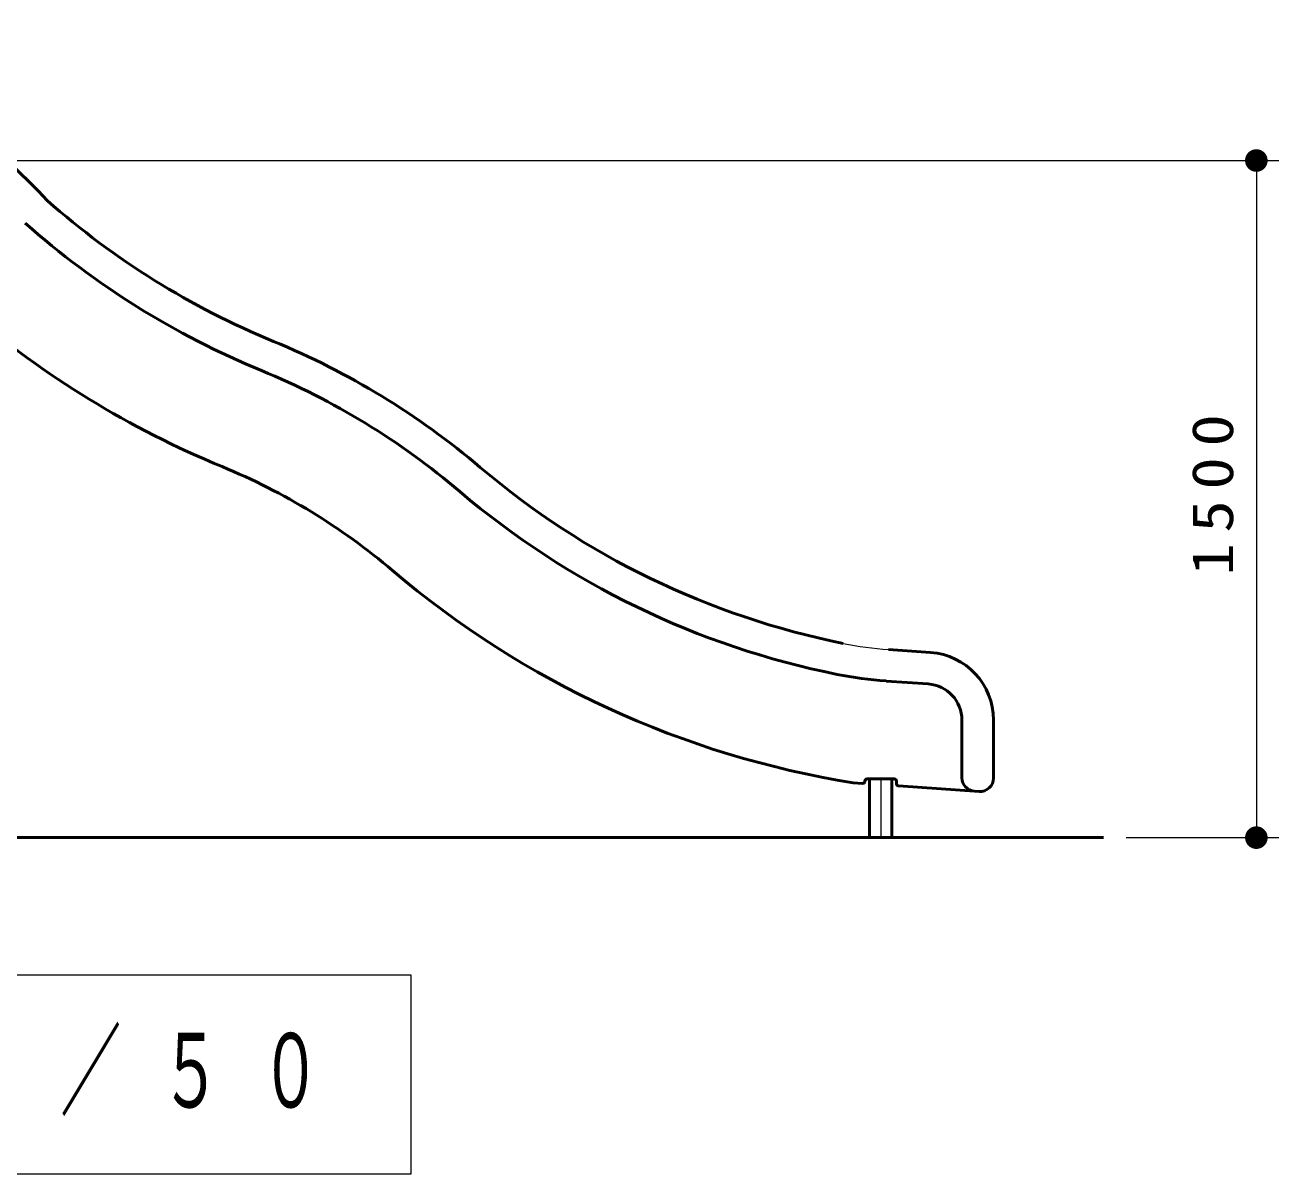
# Model space of a CAD drawing. Units: millimetres on the paper, scale 1:50. Extents: x -385 to 0, y -594 to 267.
# Drawn here: x -241.5 to -185.9, y -143.1 to -92.2 of the extents above; entities that cross this region are included whole.
import ezdxf

# ---------------------------------------------------------------- set-up
doc = ezdxf.new("R2010")
doc.units = ezdxf.units.MM
doc.linetypes.add('USER2', pattern=[6, 3, -1, 1, -1])
doc.layers.add('LY_1', color=7, linetype='Continuous', lineweight=50)
doc.styles.add('ＭＳ ゴシック', font='')
doc.styles.get('ＭＳ ゴシック').set_extended_font_data('MS Gothic')

# ---------------------------------------------------------------- blocks, each defined once
blk = doc.blocks.new('filled_dot')
at = {"color": 0, "linetype": 'Continuous', "lineweight": -2, "const_width": 1.25}
blk.add_lwpolyline([(-0.625, 0, 1), (0.625, 0, 1)], format="xyb", close=True, dxfattribs=at)

msp = doc.modelspace()

# ---------------------------------------------------------------- linework, layer by layer
at = {"layer": 'LY_1', "lineweight": 13}
for p, q in [((-260.824, -98.171), (-185.906, -98.171)), ((-186.906, -98.171), (-186.906, -128.171)), ((-192.677, -128.171), (-185.906, -128.171)), ((-224.354, -134.269), (-281.154, -134.269)), ((-224.354, -143.069), (-224.354, -134.269)), ((-281.154, -143.069), (-224.354, -143.069))]:
    msp.add_line(p, q, dxfattribs=at)
at = {"layer": 'LY_1', "color": 140}
for p, q in [((-203.212, -119.834), (-201.344, -119.965)), ((-203.309, -121.231), (-201.441, -121.361)), ((-199.953, -122.958), (-199.953, -125.517)), ((-198.553, -122.958), (-198.553, -125.531)), ((-204.769, -125.74), (-204.36, -125.769)), ((-204.153, -125.57), (-202.953, -125.57)), ((-204.053, -125.57), (-204.053, -128.171)), ((-203.053, -125.57), (-203.053, -128.171)), ((-202.853, -125.67), (-202.853, -125.781)), ((-202.76, -125.88), (-199.195, -126.13))]:
    msp.add_line(p, q, dxfattribs=at)
at = {"layer": 'LY_1', "linetype": 'USER2', "lineweight": 13}
msp.add_line((-203.553, -125.57), (-203.553, -128.171), dxfattribs=at)
at = {"layer": 'LY_1'}
msp.add_line((-320.716, -128.171), (-193.677, -128.171), dxfattribs=at)
at = {"layer": 'LY_1', "color": 140}
for centre, radius, start, end in [((-258.218, -116.113), 24, 42.3481, 86.0228), ((-216.867, -73.171), 35.7, 228.5904, 247.6288), ((-216.867, -73.171), 37.1, 228.4696, 247.6288), ((-216.867, -73.171), 41.7, 229.4595, 247.6288), ((-243.509, -137.903), 34.3, 49.639, 67.6288), ((-243.509, -137.903), 32.9, 49.639, 67.6288), ((-243.509, -137.903), 28.3, 49.639, 67.6288), ((-198.177, -84.564), 35.7, 229.639, 258.6401), ((-198.177, -84.564), 37.1, 229.639, 258.6401), ((-198.177, -84.564), 41.7, 229.639, 260.9048), ((-201.553, -122.958), 3, 0, 86), ((-202.116, -104.172), 17.1, 258.6401, 266), ((-201.553, -122.958), 1.6, 0, 86), ((-199.353, -125.517), 0.6, 180, 266), ((-199.153, -125.531), 0.6, 266, 0), ((-204.353, -125.669), 0.1, 266, 0), ((-204.153, -125.67), 0.1, 90, 180), ((-202.953, -125.67), 0.1, 0, 90), ((-202.753, -125.781), 0.1, 180, 266)]:
    msp.add_arc(centre, radius, start, end, dxfattribs=at)
at = {"layer": 'LY_1', "lineweight": 13}
msp.add_arc((-202.116, -104.172), 15.7, 258.6401, 266, dxfattribs=at)

# ---------------------------------------------------------------- block references
at = {"layer": 'LY_1', "lineweight": 13, "xscale": 0.4, "yscale": 0.4}
for p, rotation in [((-186.906, -98.171), 270), ((-186.906, -128.171), 90)]:
    msp.add_blockref('filled_dot', p, dxfattribs=dict(at, rotation=rotation))

# ---------------------------------------------------------------- texts
at = {"layer": 'LY_1', "insert": (-187.906, -112.75), "char_height": 1.833, "attachment_point": 8, "rotation": 90, "style": 'ＭＳ ゴシック'}
msp.add_mtext('\\T1.33;\\W1.15;1500', dxfattribs=at)
at = {"layer": 'LY_1', "insert": (-279.754, -138.669), "char_height": 3.299, "attachment_point": 4, "style": 'ＭＳ ゴシック'}
msp.add_mtext('\\T1.64;\\W0.6;Ｃ視立面図\u3000Ｓ＝１／５０', dxfattribs=at)

doc.saveas('drawing.dxf')
